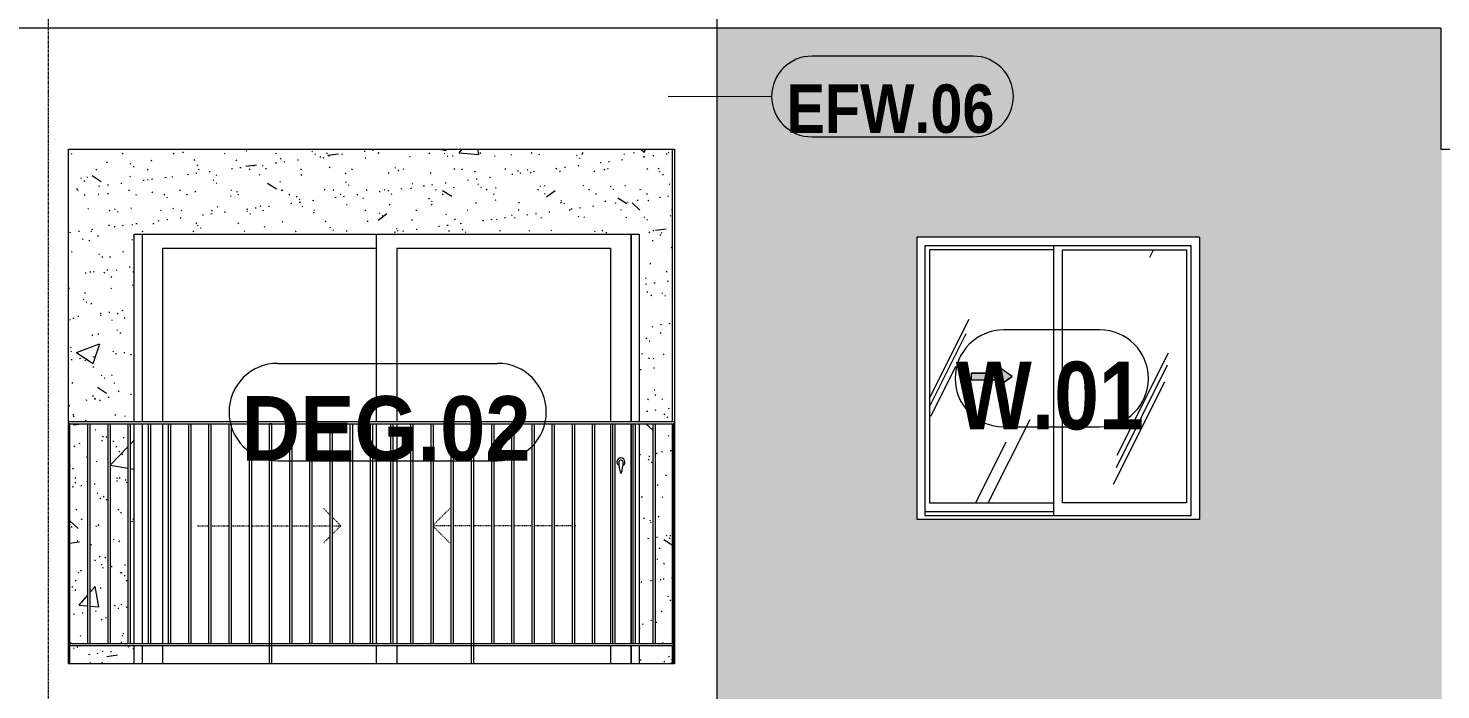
# Model space of a CAD drawing. Header units: millimetres. Extents: x -134153 to 99383, y -5233 to 35400.
# Drawn here: x -69253 to -62258, y 5671 to 8950 of the extents above; entities that cross this region are included whole.
import ezdxf

# ---------------------------------------------------------------- set-up
doc = ezdxf.new("R2010")
doc.units = ezdxf.units.MM
for name, pattern in [('1 NÉT CALL OUT', [6, 3, -3]), ('Dash', [6, 3, -3]), ('Grid Line', [22.225, 12.7, -3.175, 3.175, -3.175])]:
    doc.linetypes.add(name, pattern=pattern)
for name, color, linetype, lineweight in [('0-1', 7, 'Continuous', 5), ('A-DETL-GENF', 92, 'Continuous', 9), ('A-DETL-GENF-1', 92, '1 NÉT CALL OUT', 9), ('A-DOOR', 31, 'Continuous', 9), ('A-DOOR-FRAM', 31, 'Continuous', 9), ('A-DOOR-HDLN', 31, 'Dash', 9), ('A-DOOR-IDEN', 31, 'Continuous', 9), ('A-FLOR-HRAL', 11, 'Continuous', 9), ('A-GLAZ', 151, 'Continuous', 9), ('A-GLAZ-3', 7, '1 NÉT CALL OUT', 9), ('A-GLAZ-IDEN', 152, 'Continuous', 9), ('A-WALL', 113, 'Continuous', 9), ('A-WALL-IDEN', 211, 'Continuous', 9), ('A-WALL-PATT-1', 9, 'Continuous', 9), ('A-WALL-PATT-2', 111, 'Continuous', 5), ('I-WALL', 2, 'Continuous', 9), ('I-WALL-1', 7, 'Continuous', 9), ('S-GRID-1', 1, 'Grid Line', 9)]:
    doc.layers.add(name, color=color, linetype=linetype, lineweight=lineweight)
doc.styles.add('Arial_B', font='arialbd_0.ttf', dxfattribs={"width": 0.85, "height": 240})
doc.styles.add('Arial_B_1', font='arialbd_0.ttf', dxfattribs={"width": 0.85, "height": 336})
doc.styles.add('Arial_B_2', font='arialbd_0.ttf', dxfattribs={"width": 0.9, "height": 320})
pattern_1 = [(63.435, (-79954.8, 1311.3), (-0.002, 1625.6), [567.96, -3066.99]), (63.435, (-81580.4, 1311.3), (-0.002, 1625.6), [567.96, -3066.99]), (63.435, (-79176.65, 1625.35), (-0.002, 1625.6), [567.96, -3066.99]), (63.435, (-80802.25, 1625.35), (-0.002, 1625.6), [567.96, -3066.99]), (63.435, (-79294.4, 1514.5), (-0.002, 1625.6), [567.96, -3066.99]), (63.435, (-80920, 1514.5), (-0.002, 1625.6), [567.96, -3066.99]), (63.435, (-79414.5, 2149.4), (-0.002, 1625.6), [276.06, -3358.9]), (63.435, (-81040.1, 2149.4), (-0.002, 1625.6), [276.06, -3358.9]), (63.435, (-79493, 2051.15), (-0.002, 1625.6), [567.96, -3066.99]), (63.435, (-81118.6, 2051.15), (-0.002, 1625.6), [567.96, -3066.99]), (63.435, (-79479.15, 2121.7), (-0.002, 1625.6), [567.96, -3066.99]), (63.435, (-81104.76, 2121.7), (-0.002, 1625.6), [567.96, -3066.99]), (63.435, (-80135, 1812.2), (-0.002, 1625.6), [567.96, -3066.99]), (63.435, (-81760.6, 1812.2), (-0.002, 1625.6), [567.96, -3066.99]), (63.435, (-80121.15, 1895.35), (-0.002, 1625.6), [567.96, -3066.99]), (63.435, (-81746.75, 1895.35), (-0.002, 1625.6), [567.96, -3066.99]), (63.435, (-80117.4, 1955.3), (-0.002, 1625.6), [567.96, -3066.99]), (63.435, (-81743, 1955.3), (-0.002, 1625.6), [567.96, -3066.99])]

# ---------------------------------------------------------------- blocks, each defined once
blk = doc.blocks.new('NCV_TKTC_TANG 2_rvt-1-TKCS_MẶT ĐỨNG HƯỚNG BẮC')
at = {"layer": 'A-WALL-PATT-1'}
h = blk.add_hatch(dxfattribs=at)
h.set_pattern_fill('FP_2', color=256, style=0, pattern_type=2)
h.set_pattern_definition([(50, (-81864.4, 1200), (1165.98, -102.01), [121.92, -1341.12]), (355, (-81864.4, 1200), (-225.554, 1222.76), [97.536, -1072.896]), (100.451, (-81767.3, 1191.5), (940.43, 1120.746), [103.616, -1139.776]), (46.184, (-81864.4, 1525.1), (1734.91, -269.07), [182.88, -2011.68]), (96.636, (-81719.9, 1502.7), (1519.38, 1583.54), [155.42, -1709.66]), (351.184, (-81864.4, 1525.1), (1519.4, 1583.52), [146.3, -1609.34]), (21, (-81701.9, 1443.8), (970.33, -654.5), [121.92, -1341.12]), (326, (-81701.9, 1443.8), (395.53, 1178.8), [97.536, -1072.896]), (71.451, (-81621, 1389.3), (1365.87, 524.296), [103.616, -1139.776]), (37.5, (-81864.44, 1200), (19.767, 541.153), [53.645, -1006.246, 53.645, -1035.507, -1076.96]), (37.5, (-81864.44, 1200), (19.767, 541.153), [-2149.043, 53.645, -1023.315]), (7.5, (-81864.44, 1200), (427.646, 641.156), [53.645, -567.334, 53.645, -981.862, -410.464]), (7.5, (-81864.44, 1200), (427.646, 641.156), [-1656.486, 53.645, -356.82]), (327.5, (-82226.95, 1200), (867.782, -36.665), [53.645, -352.755, 53.645, -1214.323, -1682.496]), (327.5, (-82226.95, 1200), (867.782, -36.665), [-1674.37, 53.645, -1628.85]), (317.5, (-82389.5, 1200), (948.028, 162.73), [53.645, -474.675, 53.645, -788.416, -1194.816]), (317.5, (-82389.5, 1200), (948.028, 162.73), [-1370.38, 53.645, -1141.17])])
h.paths.add_polyline_path([(-66073.4, 5800), (-66062.6, 5800), (-66062.6, 5890), (-66227.6, 5890), (-66227.6, 5800)])
h.paths.add_polyline_path([(-69047.6, 5800), (-68727.6, 5800), (-68727.6, 5890), (-69047.6, 5890)])
h.paths.add_polyline_path([(-68727.6, 5900), (-68727.6, 6990), (-68747.6, 6990), (-68747.6, 5900)])
h.paths.add_polyline_path([(-66062.6, 5900), (-66062.6, 6990), (-66147.6, 6990), (-66147.6, 5900), (-66080.7, 5900)])
h.paths.add_polyline_path([(-68757.6, 5900), (-68757.6, 6990), (-68847.6, 6990), (-68847.6, 5900)])
h.paths.add_polyline_path([(-68857.6, 5900), (-68857.6, 6990), (-68947.6, 6990), (-68947.6, 5900)])
h.paths.add_polyline_path([(-69016.9, 5900), (-68957.6, 5900), (-68957.6, 6990), (-69047.6, 6990), (-69047.6, 5900)])
h.paths.add_polyline_path([(-66157.6, 5900), (-66157.6, 6990), (-66227.6, 6990), (-66227.6, 5900)])
h.paths.add_polyline_path([(-68860.1, 7000), (-68727.6, 7000), (-68727.6, 7930), (-66227.6, 7930), (-66227.6, 7000), (-66062.6, 7000), (-66062.6, 8350), (-69052.6, 8350), (-69052.6, 7000)])
h = blk.add_hatch(dxfattribs=at)
h.set_pattern_fill('FP_3', color=256, style=0, pattern_type=2)
h.set_pattern_definition([(37.5, (-81864.44, 1200), (-5.1206, 156.6122), [5.364, -118.181, 5.364, -132.812, -132.08]), (37.5, (-81864.44, 1200), (-5.1206, 156.6122), [-261.722, 5.364, -126.716]), (7.5, (-81864.44, 1200), (143.847, 229.3842), [5.364, -61.285, 5.364, -105.989, -42.672]), (7.5, (-81864.44, 1200), (143.847, 229.3842), [-178.003, 5.364, -37.308]), (327.5, (-81964.42, 1200), (253.1176, 0.4601), [5.364, -35.276, 5.364, -140.94, -191.008]), (327.5, (-81964.42, 1200), (253.1176, 0.4601), [-186.944, 5.364, -185.644]), (317.5, (-81964.42, 1200), (244.338, 71.3376), [5.364, -14.956, 5.364, -90.546, -109.728]), (317.5, (-81964.42, 1200), (244.338, 71.3376), [-116.23, 5.364, -104.364])])
h.paths.add_polyline_path([(-66073.4, 5800), (-66062.6, 5800), (-66062.6, 5890), (-66227.6, 5890), (-66227.6, 5800)])
h.paths.add_polyline_path([(-69047.6, 5800), (-68727.6, 5800), (-68727.6, 5890), (-69047.6, 5890)])
h.paths.add_polyline_path([(-68727.6, 5900), (-68727.6, 6990), (-68747.6, 6990), (-68747.6, 5900)])
h.paths.add_polyline_path([(-66062.6, 5900), (-66062.6, 6990), (-66147.6, 6990), (-66147.6, 5900), (-66080.7, 5900)])
h.paths.add_polyline_path([(-68757.6, 5900), (-68757.6, 6990), (-68847.6, 6990), (-68847.6, 5900)])
h.paths.add_polyline_path([(-68857.6, 5900), (-68857.6, 6990), (-68947.6, 6990), (-68947.6, 5900)])
h.paths.add_polyline_path([(-69016.9, 5900), (-68957.6, 5900), (-68957.6, 6990), (-69047.6, 6990), (-69047.6, 5900)])
h.paths.add_polyline_path([(-66157.6, 5900), (-66157.6, 6990), (-66227.6, 6990), (-66227.6, 5900)])
h.paths.add_polyline_path([(-68860.1, 7000), (-68727.6, 7000), (-68727.6, 7930), (-66227.6, 7930), (-66227.6, 7000), (-66062.6, 7000), (-66062.6, 8350), (-69052.6, 8350), (-69052.6, 7000)])
at = {"layer": 'I-WALL-1'}
for p, q in [((-66062.6, 7000), (-66062.6, 8350)), ((-68727.6, 7000), (-68727.6, 7930)), ((-68727.6, 7930), (-66227.6, 7930)), ((-66227.6, 7930), (-66227.6, 7000)), ((-68727.6, 5900), (-68727.6, 6990)), ((-66227.6, 6990), (-66227.6, 5900)), ((-66062.6, 5900), (-66062.6, 6990)), ((-68727.6, 5800), (-68727.6, 5890)), ((-66227.6, 5890), (-66227.6, 5800)), ((-66062.6, 5800), (-66062.6, 5890))]:
    blk.add_line(p, q, dxfattribs=at)
blk = doc.blocks.new('1_FAMILY RVT - W01-WxH 1400x1400xmm-V45-TKCS_MẶT ĐỨNG HƯỚNG BẮC')
at = {"layer": 'A-DETL-GENF-1'}
blk.add_hatch(color=256, dxfattribs=at).paths.add_polyline_path([(-64448.1, 7176.5), (-64380.3, 7223.9), (-64448.1, 7271.4), (-64448.1, 7240.9), (-64583.5, 7240.9), (-64583.5, 7207), (-64448.1, 7207)])
at = {"layer": 'A-GLAZ'}
h = blk.add_hatch(dxfattribs=at)
h.set_pattern_fill('FP_1', color=256, style=0, pattern_type=2)
h.set_pattern_definition(pattern_1)
h.paths.add_polyline_path([(-64789.1, 6596.9), (-64174.8, 6596.9), (-64174.8, 7850.9), (-64789.1, 7850.9), (-64789.1, 7211.2)])
h.paths.add_polyline_path([(-64448.1, 7176.5), (-64448.1, 7207), (-64583.5, 7207), (-64583.5, 7240.9), (-64448.1, 7240.9), (-64448.1, 7271.4), (-64380.3, 7223.9), (-64404.5, 7207)])
h = blk.add_hatch(dxfattribs=at)
h.set_pattern_fill('FP_1', color=256, style=0, pattern_type=2)
h.set_pattern_definition(pattern_1)
h.paths.add_polyline_path([(-63516.1, 6596.9), (-63516.1, 7850.9), (-64130.3, 7850.9), (-64130.3, 6596.9)])
at = {"layer": 'A-DETL-GENF'}
for p, q in [((-64583.5, 7240.9), (-64583.5, 7207)), ((-64583.5, 7240.9), (-64448.1, 7240.9)), ((-64448.1, 7240.9), (-64583.5, 7240.9)), ((-64583.5, 7240.9), (-64583.5, 7207)), ((-64583.5, 7207), (-64448.1, 7207)), ((-64583.5, 7207), (-64448.1, 7207)), ((-64448.1, 7271.4), (-64448.1, 7240.9)), ((-64380.3, 7223.9), (-64448.1, 7271.4)), ((-64380.3, 7223.9), (-64448.1, 7271.4)), ((-64448.1, 7271.4), (-64448.1, 7240.9)), ((-64380.3, 7223.9), (-64448.1, 7176.5)), ((-64448.1, 7176.5), (-64380.3, 7223.9)), ((-64448.1, 7207), (-64448.1, 7176.5)), ((-64448.1, 7207), (-64448.1, 7176.5))]:
    blk.add_line(p, q, dxfattribs=at)
at = {"layer": 'A-GLAZ'}
for p, q in [((-63452.6, 7914.4), (-64852.6, 7914.4)), ((-64852.6, 7914.4), (-64852.6, 6514.4)), ((-63452.6, 7914.4), (-63452.6, 6514.4)), ((-64811.6, 7873.5), (-63493.5, 7873.5)), ((-64811.6, 6533.4), (-64811.6, 7873.5)), ((-64789.1, 7850.9), (-64789.1, 6596.9)), ((-64174.8, 7850.9), (-64789.1, 7850.9)), ((-64174.8, 7873.5), (-64174.8, 6533.4)), ((-64130.3, 6596.9), (-64130.3, 7850.9)), ((-64130.3, 7850.9), (-63516.1, 7850.9)), ((-63516.1, 7850.9), (-63516.1, 6596.9)), ((-63493.5, 6533.4), (-63493.5, 7873.5)), ((-64789.1, 6596.9), (-64174.8, 6596.9)), ((-63516.1, 6596.9), (-64130.3, 6596.9)), ((-63452.6, 6514.4), (-64852.6, 6514.4)), ((-64174.8, 6552.5), (-64811.6, 6552.5)), ((-64174.8, 6552.5), (-64811.6, 6552.5)), ((-63493.5, 6533.4), (-64811.6, 6533.4))]:
    blk.add_line(p, q, dxfattribs=at)
blk = doc.blocks.new('DEG_02-DEG_03 - DEG_02-2500x2400mm-CỬA ĐI 02 CÁNH TRƯỢT-V25-TKCS_MẶT ĐỨNG HƯỚNG BẮC')
at = {"layer": 'A-DOOR'}
for p, q in [((-67527.6, 10400), (-67527.6, 11330)), ((-66267.6, 11330), (-66267.6, 10400)), ((-68587.6, 11260), (-68587.6, 10400)), ((-68587.6, 11260), (-67527.6, 11260)), ((-67427.6, 11260), (-67427.6, 10400)), ((-67427.6, 11260), (-66367.6, 11260)), ((-66367.6, 10400), (-66367.6, 11260)), ((-68587.6, 10390), (-68587.6, 9300)), ((-67527.6, 9300), (-67527.6, 10390)), ((-67427.6, 10390), (-67427.6, 9300)), ((-66367.6, 9300), (-66367.6, 10390)), ((-66267.6, 10390), (-66267.6, 9300)), ((-68587.6, 9290), (-68587.6, 9200)), ((-67527.6, 9200), (-67527.6, 9290)), ((-67427.6, 9290), (-67427.6, 9200)), ((-66367.6, 9200), (-66367.6, 9290)), ((-66267.6, 9290), (-66267.6, 9200))]:
    blk.add_line(p, q, dxfattribs=at)
at = {"layer": 'A-DOOR', "flags": 128}
blk.add_lwpolyline([(-66316.1, 10208.7), (-66316.1, 10208.7), (-66316.1, 10208.7), (-66316.1, 10208.7), (-66316.1, 10208.7), (-66316.1, 10208.7), (-66316.1, 10208.7), (-66316.2, 10208.7), (-66316.2, 10208.7), (-66316.2, 10208.7), (-66316.2, 10208.7), (-66316.3, 10208.7), (-66316.3, 10208.7), (-66316.3, 10208.7), (-66316.4, 10208.7), (-66316.4, 10208.7), (-66316.4, 10208.7), (-66316.5, 10208.7), (-66316.5, 10208.7), (-66316.6, 10208.7), (-66316.6, 10208.7), (-66316.7, 10208.7), (-66316.7, 10208.7), (-66316.8, 10208.7), (-66316.8, 10208.7), (-66316.9, 10208.7), (-66316.9, 10208.7), (-66317, 10208.7), (-66317, 10208.7), (-66317.1, 10208.7), (-66317.1, 10208.7), (-66317.2, 10208.7), (-66317.3, 10208.7), (-66317.3, 10208.7), (-66317.4, 10208.7), (-66317.4, 10208.7), (-66317.5, 10208.7), (-66317.5, 10208.7), (-66317.6, 10208.7), (-66317.7, 10208.7), (-66317.7, 10208.7), (-66317.8, 10208.7), (-66317.8, 10208.7), (-66317.9, 10208.7), (-66318, 10208.7), (-66318, 10208.7), (-66318.1, 10208.7), (-66318.1, 10208.7), (-66318.2, 10208.7), (-66318.2, 10208.7), (-66318.3, 10208.7), (-66318.3, 10208.7), (-66318.4, 10208.7), (-66318.4, 10208.7), (-66318.5, 10208.7), (-66318.5, 10208.7), (-66318.6, 10208.7), (-66318.6, 10208.7), (-66318.7, 10208.7), (-66318.7, 10208.7), (-66318.7, 10208.7), (-66318.8, 10208.7), (-66318.8, 10208.7), (-66318.8, 10208.7), (-66318.9, 10208.7), (-66318.9, 10208.7), (-66318.9, 10208.7), (-66319, 10208.7), (-66319, 10208.7), (-66319, 10208.7), (-66319, 10208.7), (-66319, 10208.7), (-66319, 10208.7), (-66319, 10208.7), (-66319.1, 10208.7), (-66319.1, 10208.7)], dxfattribs=at)
at = {"layer": 'A-DOOR'}
for centre, radius, start, end in [((-66317.6, 10200), 20, 0, 180), ((-66317.6, 10200), 20, 180, 240), ((-66319.1, 10199.2), 9.45, 90, 180), ((-66163.8, 10199.2), 164.8, 180, 199.13397), ((-66317.2, 10146), 2.34, 199.13397, 261.03098), ((-66317.9, 10146), 2.34, 278.96902, 340.86603), ((-66316.1, 10199.2), 9.45, 0, 90), ((-66471.4, 10199.2), 164.8, 340.86603, 0), ((-66317.6, 10200), 20, 300, 0)]:
    blk.add_arc(centre, radius, start, end, dxfattribs=at)
at = {"layer": 'A-DOOR-FRAM'}
for p, q in [((-68687.6, 10400), (-68687.6, 11330)), ((-66267.6, 10400), (-66267.6, 11330)), ((-68687.6, 9300), (-68687.6, 10390)), ((-66267.6, 9300), (-66267.6, 10390)), ((-68687.6, 9200), (-68687.6, 9290)), ((-66267.6, 9200), (-66267.6, 9290))]:
    blk.add_line(p, q, dxfattribs=at)
at = {"layer": 'A-DOOR-HDLN'}
for p, q in [((-67757.6, 9937), (-67789.7, 9969.1)), ((-67247.6, 9887), (-67165.5, 9969.1)), ((-68414.8, 9884.2), (-68357.6, 9884.2)), ((-68347.6, 9884.2), (-68257.6, 9884.2)), ((-68247.6, 9884.2), (-68157.6, 9884.2)), ((-68147.6, 9884.2), (-68057.6, 9884.2)), ((-68047.6, 9884.2), (-67957.6, 9884.2)), ((-67947.6, 9884.2), (-67857.6, 9884.2)), ((-67847.6, 9884.2), (-67757.6, 9884.2)), ((-67704.8, 9884.2), (-67747.6, 9927)), ((-67704.8, 9884.2), (-67747.6, 9841.5)), ((-67747.6, 9884.2), (-67704.8, 9884.2)), ((-67157.6, 9884.2), (-67247.6, 9884.2)), ((-67247.6, 9881.5), (-67165.5, 9799.4)), ((-67057.6, 9884.2), (-67147.6, 9884.2)), ((-66957.6, 9884.2), (-67047.6, 9884.2)), ((-66857.6, 9884.2), (-66947.6, 9884.2)), ((-66757.6, 9884.2), (-66847.6, 9884.2)), ((-66657.6, 9884.2), (-66747.6, 9884.2)), ((-66557.6, 9884.2), (-66647.6, 9884.2)), ((-66540.3, 9884.2), (-66547.6, 9884.2)), ((-67757.6, 9831.5), (-67789.7, 9799.4))]:
    blk.add_line(p, q, dxfattribs=at)
blk = doc.blocks.new('Railing - 10mm-1251313-TKCS_MẶT ĐỨNG HƯỚNG BẮC')
at = {"layer": 'A-FLOR-HRAL'}
for p, q in [((-60830.064287, 5900), (-60830.064287, 6990)), ((-60820.064287, 6990), (-60820.064287, 5900))]:
    blk.add_line(p, q, dxfattribs=at)
blk = doc.blocks.new('Railing - 50 x 10mm-1251315-TKCS_MẶT ĐỨNG HƯỚNG BẮC')
at = {"layer": 'A-FLOR-HRAL'}
for p, q in [((-59897.564287, 6990), (-59907.564287, 6990)), ((-59907.564287, 5800), (-59907.564287, 6990)), ((-59897.564287, 6990), (-59897.564287, 5800))]:
    blk.add_line(p, q, dxfattribs=at)
blk = doc.blocks.new('Railing - 50 x 10mm-V58-TKCS_MẶT ĐỨNG HƯỚNG BẮC')
at = {"layer": 'A-FLOR-HRAL'}
for q in [(-69052.635618, 6990), (-69047.564287, 5800)]:
    blk.add_line((-69047.564287, 6990), q, dxfattribs=at)
blk = doc.blocks.new('Railing - 50 x 10mm-V55-TKCS_MẶT ĐỨNG HƯỚNG BẮC')
at = {"layer": 'A-FLOR-HRAL'}
for p in [(-57852.564287, 6990), (-57857.564287, 5800)]:
    blk.add_line(p, (-57857.564287, 6990), dxfattribs=at)
blk = doc.blocks.new('Railing - Railing-1260189-TKCS_MẶT ĐỨNG HƯỚNG BẮC')
at = {"layer": 'A-FLOR-HRAL'}
for p, q in [((-69052.564287, 5890), (-69052.564287, 5900)), ((-69052.564287, 5900), (-66052.564287, 5900)), ((-69052.564287, 5890), (-66052.564287, 5890))]:
    blk.add_line(p, q, dxfattribs=at)
for name, p in [('Railing - 50 x 10mm-V58-TKCS_MẶT ĐỨNG HƯỚNG BẮC', (0, 0)), ('Railing - 10mm-1251313-TKCS_MẶT ĐỨNG HƯỚNG BẮC', (-8127.5, 0)), ('Railing - 10mm-1251313-TKCS_MẶT ĐỨNG HƯỚNG BẮC', (-8027.5, 0)), ('Railing - 10mm-1251313-TKCS_MẶT ĐỨNG HƯỚNG BẮC', (-7927.5, 0)), ('Railing - 10mm-1251313-TKCS_MẶT ĐỨNG HƯỚNG BẮC', (-7827.5, 0)), ('Railing - 10mm-1251313-TKCS_MẶT ĐỨNG HƯỚNG BẮC', (-7727.5, 0)), ('Railing - 10mm-1251313-TKCS_MẶT ĐỨNG HƯỚNG BẮC', (-7627.5, 0)), ('Railing - 10mm-1251313-TKCS_MẶT ĐỨNG HƯỚNG BẮC', (-7527.5, 0)), ('Railing - 10mm-1251313-TKCS_MẶT ĐỨNG HƯỚNG BẮC', (-7427.5, 0)), ('Railing - 10mm-1251313-TKCS_MẶT ĐỨNG HƯỚNG BẮC', (-7327.5, 0)), ('Railing - 50 x 10mm-1251315-TKCS_MẶT ĐỨNG HƯỚNG BẮC', (-8150, 0)), ('Railing - 10mm-1251313-TKCS_MẶT ĐỨNG HƯỚNG BẮC', (-7127.5, 0)), ('Railing - 10mm-1251313-TKCS_MẶT ĐỨNG HƯỚNG BẮC', (-7027.5, 0)), ('Railing - 10mm-1251313-TKCS_MẶT ĐỨNG HƯỚNG BẮC', (-6927.5, 0)), ('Railing - 10mm-1251313-TKCS_MẶT ĐỨNG HƯỚNG BẮC', (-6827.5, 0)), ('Railing - 10mm-1251313-TKCS_MẶT ĐỨNG HƯỚNG BẮC', (-6727.5, 0)), ('Railing - 10mm-1251313-TKCS_MẶT ĐỨNG HƯỚNG BẮC', (-6627.5, 0)), ('Railing - 10mm-1251313-TKCS_MẶT ĐỨNG HƯỚNG BẮC', (-6527.5, 0)), ('Railing - 10mm-1251313-TKCS_MẶT ĐỨNG HƯỚNG BẮC', (-6427.5, 0)), ('Railing - 10mm-1251313-TKCS_MẶT ĐỨNG HƯỚNG BẮC', (-6327.5, 0)), ('Railing - 50 x 10mm-1251315-TKCS_MẶT ĐỨNG HƯỚNG BẮC', (-7150, 0)), ('Railing - 10mm-1251313-TKCS_MẶT ĐỨNG HƯỚNG BẮC', (-6127.5, 0)), ('Railing - 10mm-1251313-TKCS_MẶT ĐỨNG HƯỚNG BẮC', (-6027.5, 0)), ('Railing - 10mm-1251313-TKCS_MẶT ĐỨNG HƯỚNG BẮC', (-5927.5, 0)), ('Railing - 10mm-1251313-TKCS_MẶT ĐỨNG HƯỚNG BẮC', (-5827.5, 0)), ('Railing - 10mm-1251313-TKCS_MẶT ĐỨNG HƯỚNG BẮC', (-5727.5, 0)), ('Railing - 10mm-1251313-TKCS_MẶT ĐỨNG HƯỚNG BẮC', (-5627.5, 0)), ('Railing - 10mm-1251313-TKCS_MẶT ĐỨNG HƯỚNG BẮC', (-5527.5, 0)), ('Railing - 10mm-1251313-TKCS_MẶT ĐỨNG HƯỚNG BẮC', (-5427.5, 0)), ('Railing - 10mm-1251313-TKCS_MẶT ĐỨNG HƯỚNG BẮC', (-5327.5, 0)), ('Railing - 50 x 10mm-V55-TKCS_MẶT ĐỨNG HƯỚNG BẮC', (-8200, 0))]:
    blk.add_blockref(name, p)
blk = doc.blocks.new('Top Rail Type - Top Rail_Internal_-1260193-TKCS_MẶT ĐỨNG HƯỚNG BẮC')
at = {"layer": 'A-FLOR-HRAL'}
for p, q in [((-69052.564287, 6990), (-69052.564287, 7000)), ((-66052.564287, 7000), (-69052.564287, 7000)), ((-69052.564287, 6990), (-66052.564287, 6990))]:
    blk.add_line(p, q, dxfattribs=at)
blk = doc.blocks.new('STN_Door Tag - STN_Door Tag-1788670-TKCS_MẶT ĐỨNG HƯỚNG BẮC')
at = {"layer": 'A-DOOR-IDEN'}
for p, q in [((-102166.7, 10689.1), (-101078.6, 10689.1)), ((-102166.7, 10206.1), (-101078.6, 10206.1))]:
    blk.add_line(p, q, dxfattribs=at)
for centre, start, end in [((-102166.7, 10447.6), 90, 270), ((-101078.6, 10447.6), 270, 90)]:
    blk.add_arc(centre, 241.5, start, end, dxfattribs=at)
blk = doc.blocks.new('SSA-WINDOW TAG - 10-2062020-TKCS_MẶT ĐỨNG HƯỚNG BẮC')
at = {"layer": 'A-GLAZ-IDEN'}
for p, q in [((-121345.064287, 10854.4), (-121822.564287, 10854.4)), ((-121822.564287, 10374.4), (-121345.064287, 10374.4))]:
    blk.add_line(p, q, dxfattribs=at)
for centre, start, end in [((-121822.564287, 10614.4), 90, 270), ((-121345.064287, 10614.4), 270, 90)]:
    blk.add_arc(centre, 240, start, end, dxfattribs=at)
blk = doc.blocks.new('CTL_WALL TAG NO MARK - 10-2062273-TKCS_MẶT ĐỨNG HƯỚNG BẮC')
at = {"layer": 'A-WALL-IDEN'}
for p, q in [((-129343.7, 30329.8), (-130141.2, 30329.8)), ((-130141.2, 29929.8), (-129343.7, 29929.8))]:
    blk.add_line(p, q, dxfattribs=at)
for centre, start, end in [((-130141.2, 30129.8), 90, 270), ((-129343.7, 30129.8), 270, 90)]:
    blk.add_arc(centre, 200, start, end, dxfattribs=at)

msp = doc.modelspace()

# ---------------------------------------------------------------- hatches: boundary and pattern name
at = {"layer": 'A-WALL-PATT-2'}
h = msp.add_hatch(color=256, dxfattribs=at)
h.paths.add_polyline_path([(-64723.8, 5600), (-62252.6, 5600), (-62252.6, 8350), (-62257.6, 8350), (-62257.6, 8950), (-65842.6, 8950), (-65842.6, 5600), (-65718.7, 5600)])
h.paths.add_polyline_path([(-64811.6, 6514.4), (-64852.6, 6514.4), (-64852.6, 7914.4), (-63452.6, 7914.4), (-63452.6, 6514.4), (-64723.8, 6514.4)])

# ---------------------------------------------------------------- linework, layer by layer
at = {"layer": 'A-WALL'}
for p, q in [((-65842.6, 22550), (-65842.6, 5550)), ((-62257.6, 8950), (-76052.6, 8950)), ((-69052.6, 5800), (-69052.6, 8350)), ((-69052.6, 8350), (-66052.6, 8350)), ((-66052.6, 8350), (-66052.6, 5800)), ((-66052.6, 5800), (-69052.6, 5800))]:
    msp.add_line(p, q, dxfattribs=at)
at = {"layer": 'A-WALL-IDEN'}
msp.add_line((-66083.7, 8613.2), (-65571.3, 8611.6), dxfattribs=at)
at = {"layer": 'I-WALL'}
for p, q in [((-62257.6, 8950), (-62257.6, 8350)), ((-62257.6, 8350), (-61137.6, 8350))]:
    msp.add_line(p, q, dxfattribs=at)
at = {"layer": 'S-GRID-1'}
msp.add_line((-69152.6, 207.3), (-69152.6, 30285.9), dxfattribs=at)

# ---------------------------------------------------------------- block references
at = {"layer": '0-1'}
msp.add_blockref('NCV_TKTC_TANG 2_rvt-1-TKCS_MẶT ĐỨNG HƯỚNG BẮC', (0, 0), dxfattribs=at)
at = {"layer": 'A-DOOR'}
msp.add_blockref('DEG_02-DEG_03 - DEG_02-2500x2400mm-CỬA ĐI 02 CÁNH TRƯỢT-V25-TKCS_MẶT ĐỨNG HƯỚNG BẮC', (0, -3400), dxfattribs=at)
at = {"layer": 'A-DOOR-IDEN'}
msp.add_blockref('STN_Door Tag - STN_Door Tag-1788670-TKCS_MẶT ĐỨNG HƯỚNG BẮC', (34150, -3400), dxfattribs=at)
at = {"layer": 'A-FLOR-HRAL'}
for name in ['Top Rail Type - Top Rail_Internal_-1260193-TKCS_MẶT ĐỨNG HƯỚNG BẮC', 'Railing - Railing-1260189-TKCS_MẶT ĐỨNG HƯỚNG BẮC']:
    msp.add_blockref(name, (0, 0), dxfattribs=at)
at = {"layer": 'A-GLAZ-3'}
msp.add_blockref('1_FAMILY RVT - W01-WxH 1400x1400xmm-V45-TKCS_MẶT ĐỨNG HƯỚNG BẮC', (0, 0), dxfattribs=at)
at = {"layer": 'A-GLAZ-IDEN'}
msp.add_blockref('SSA-WINDOW TAG - 10-2062020-TKCS_MẶT ĐỨNG HƯỚNG BẮC', (57400, -3400), dxfattribs=at)
at = {"layer": 'A-WALL-IDEN'}
msp.add_blockref('CTL_WALL TAG NO MARK - 10-2062273-TKCS_MẶT ĐỨNG HƯỚNG BẮC', (64769.9, -21518.2), dxfattribs=at)

# ---------------------------------------------------------------- texts
at = {"layer": 'A-DOOR-IDEN', "insert": (-67480.8, 6964.6), "char_height": 320, "width": 1467.36, "attachment_point": 5, "line_spacing_factor": 0.936439, "style": 'Arial_B_2'}
msp.add_mtext('\\pt7.2,14.4,21.6,28.8,36,43.2,50.4,57.6,64.8,72,79.2,86.4,93.6,100.8,108,115.2,122.4,129.6,136.8,144,151.2,158.4,165.6,172.8,180,187.2,194.4,201.6,208.8,216,223.2,230.4;DEG.02', dxfattribs=at)
at = {"layer": 'A-GLAZ-IDEN', "insert": (-64193.8, 7127.1), "char_height": 336, "width": 962.88, "attachment_point": 5, "line_spacing_factor": 0.936439, "style": 'Arial_B_1'}
msp.add_mtext('\\pt6.80064,13.60128,20.39856,27.1992,33.99984,40.80048,47.60112,54.3984,61.19904,67.99968,74.80032,81.60096,88.4016,95.19888,101.99952,108.80016,115.6008,122.40144,129.19872,135.99936,142.8,149.60064,156.40128,163.19856,169.9992,176.79984,183.60048,190.40112,197.1984,203.99904,210.79968,217.60032;W.01', dxfattribs=at)
at = {"layer": 'A-WALL-IDEN', "insert": (-64982.5, 8549.7), "char_height": 240, "width": 1062.16, "attachment_point": 5, "line_spacing_factor": 0.936439, "style": 'Arial_B'}
msp.add_mtext('\\pt6.7992,13.6008,20.4,27.1992,34.0008,40.8,47.5992,54.4008,61.2,67.9992,74.8008,81.6,88.3992,95.2008,102,108.7992,115.6008,122.4,129.1992,136.0008,142.8,149.5992,156.4008,163.2,169.9992,176.8008,183.6,190.3992,197.2008,204,210.7992,217.6008;EFW.06', dxfattribs=at)

doc.saveas('drawing.dxf')
